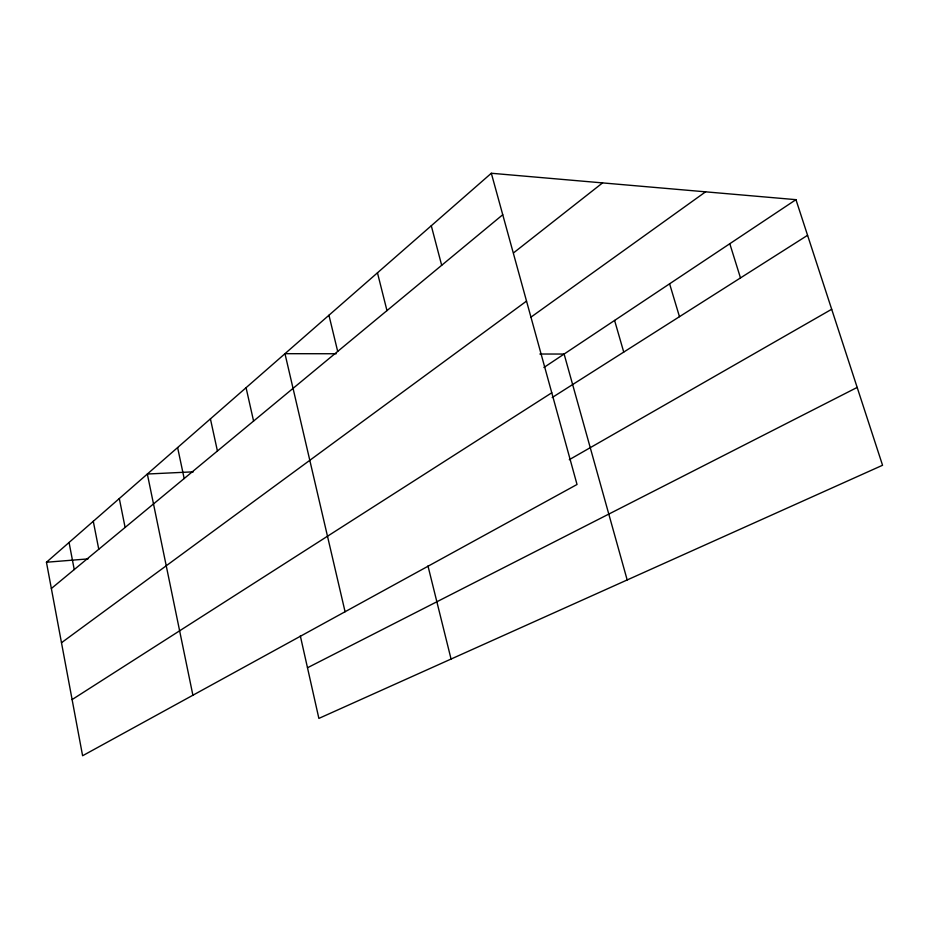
<?xml version="1.0" encoding="UTF-8"?>
<svg xmlns="http://www.w3.org/2000/svg" width="929" height="929" viewBox="0 0 929 929"><rect width="100%" height="100%" fill="white"/><g stroke="black" fill="none" stroke-linecap="round" stroke-linejoin="round"><path stroke-width="1.39" d="M491.325 173.258L577.025 484.485L82.6 755.741L46.45 562.242L491.325 173.258L795.956 199.665L882.55 465.266L318.879 718.407L300.311 635.831M51.362 588.51L502.74 214.738M513.714 252.746L602.573 182.897M61.488 642.729L526.522 301.112M530.9 317.195L705.599 191.827M543.906 367.501L795.956 199.665M72.102 699.583L551.768 392.781M552.186 397.542L807.568 235.304M569.291 459.692L831.687 309.264M307.487 667.754L857.165 387.428M46.45 562.242L88.069 558.898M193.371 471.827L147.339 474.022L192.895 695.24M336.17 353.752L284.971 353.682L345.077 611.746M539.877 354.019L564.112 354.042L627.18 579.951M729.799 243.712L740.483 277.922M669.6 283.798L679.471 316.684M614.592 320.435L623.742 352.091M431.288 225.747L441.681 265.311M377.464 272.812L386.975 310.611M427.967 565.912L451.064 659.056M328.947 315.233L337.691 351.417M246.069 387.695L253.582 421.058M210.418 418.874L217.421 451.006M177.613 447.557L184.174 478.54M119.307 498.536L125.113 527.44M93.283 521.285L98.764 549.26M69.06 542.466L74.239 569.57"/></g></svg>
